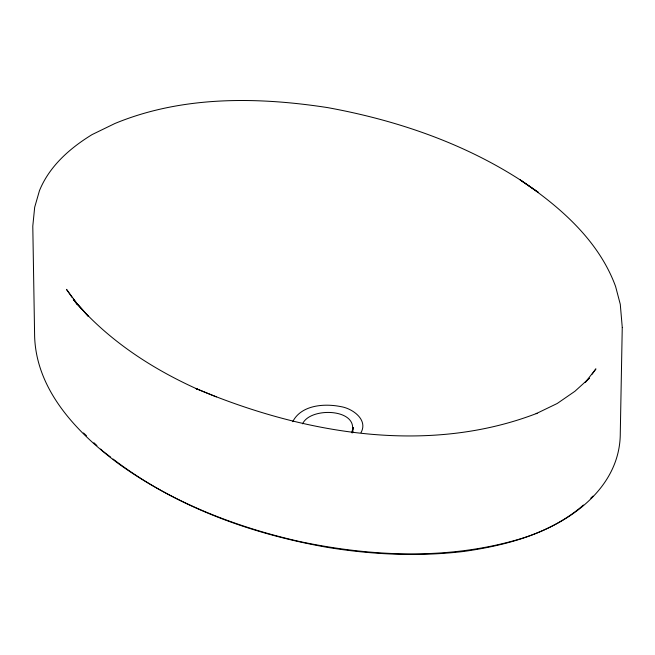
<?xml version="1.0" encoding="UTF-8"?>
<svg xmlns="http://www.w3.org/2000/svg" width="655" height="655" viewBox="0 0 655 655"><rect width="100%" height="100%" fill="white"/><g stroke="black" fill="none" stroke-linecap="round" stroke-linejoin="round"><path stroke-width="0.98" d="M622.25 327.451L620.285 433.127C620.318 489.727 565.953 526.03 516.811 539.884C446.366 560.017 371.197 556.545 300.105 541.628C235.595 527.087 172.519 502.557 118.612 463.756C77.634 433.283 36.443 390.806 34.633 336.654L32.791 226.131L34.682 207.25L39.472 190.646C49.428 166.124 69.979 148.12 92.085 134.594L114.895 123.508C181.918 95.777 256.916 96.711 327.492 107.584C395.26 119.914 462.135 142.471 520.267 179.953L521.093 180.502C560.434 207.176 598.891 240.721 615.61 286.53L620.277 304.272L622.25 327.287M353.135 431.637L352.439 432.906M302.61 423.834C310.224 406.509 359.906 408.507 351.727 432.758M361.02 432.603C368.315 419.609 352.316 408.425 340.96 406.649C324.462 403.267 301.3 404.864 292.711 421.705M592.161 374.177L595.927 368.863L585.292 382.373L589.312 378.213L574.885 391.305L557.233 403.48L536.142 413.665L537.051 413.297C426.872 455.782 301.742 433.364 195.919 388.521L197.049 388.988C150.462 367.963 106.708 339.094 73.54 299.785L88.343 316.316M583.408 505.038C550.503 533.727 506.536 545.296 464.207 551.395C418.619 556.848 372.384 554.728 327.14 547.318C250.677 533.825 175.114 506.528 113.037 459.024M590.785 498.168L592.996 496.113M195.919 388.521L216.33 396.889M103.654 451.753L110.695 457.206M83.513 432.971L86.485 435.772M93.935 442.755L96.915 445.556M100.641 449.052L102.876 451.148M73.54 299.785L88.4 316.373M77.184 303.83L66.474 289.346L72.042 297.337M73.229 299.007L77.331 304.763M353.217 427.666L352.701 430.63L353.201 427.731M538.148 192.234L520.267 179.953L538.148 192.234"/></g></svg>
